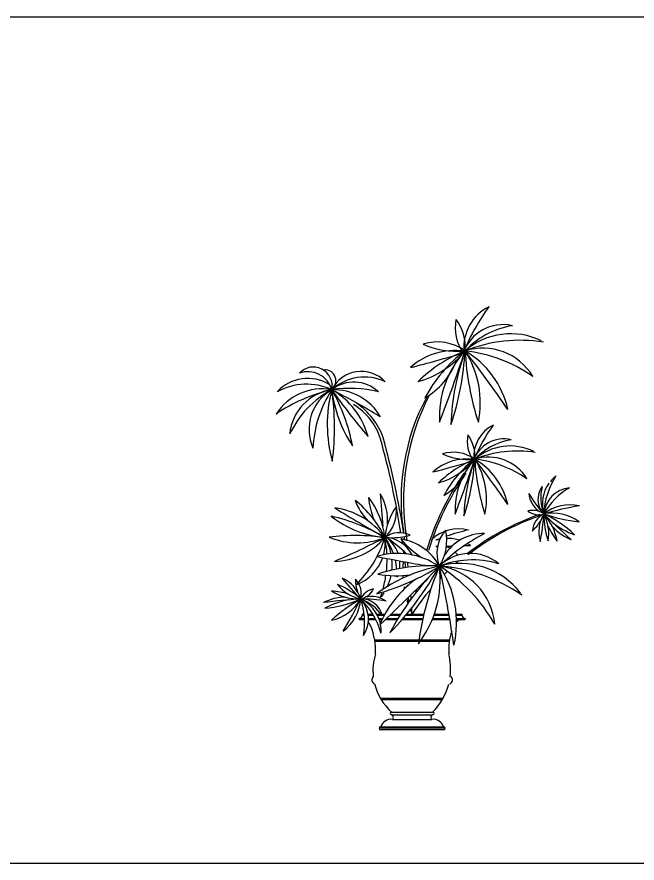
# Model space of a CAD drawing. Header units: millimetres. Extents: x 12377 to 30673, y 89761 to 101952.
# Drawn here: x 17114 to 18407, y 97844 to 99607 of the extents above; entities that cross this region are included whole.
import ezdxf

# ---------------------------------------------------------------- set-up
doc = ezdxf.new("R2010")
doc.units = ezdxf.units.MM
doc.layers.add('www.cad-blocks.net', color=7, linetype='Continuous')

# ---------------------------------------------------------------- blocks, each defined once
blk = doc.blocks.new('A$C3FC84536')
for p, q in [((173.6, 231.4), (184.3, 231.4)), ((173.6, 229.5), (184.4, 229.5)), ((180, 240.5), (183.6, 240.5)), ((180.2, 238.5), (183.8, 238.5)), ((191.9, 240.5), (201.7, 240.5)), ((192.2, 238.5), (202.9, 238.5)), ((192.7, 231.4), (206.9, 231.4)), ((192.7, 229.5), (207.8, 229.5)), ((210.2, 240.5), (218.8, 240.5)), ((211.3, 238.5), (220.2, 238.5)), ((214.5, 231.4), (222.1, 231.4)), ((215.2, 229.5), (221.1, 229.5)), ((220.4, 240.5), (226.8, 240.5)), ((220.9, 238.5), (225.8, 238.5)), ((228.2, 229.5), (253, 229.5)), ((230.3, 231.4), (254.2, 231.4)), ((237.8, 238.5), (258.6, 238.5)), ((239.8, 240.5), (259.8, 240.5)), ((263.1, 229.5), (305.5, 229.5)), ((264.8, 231.4), (305.9, 231.4)), ((270.8, 238.5), (307.6, 238.5)), ((272.5, 240.5), (308, 240.5)), ((325.7, 229.5), (362.1, 229.5)), ((326.5, 231.4), (361.8, 231.4)), ((329.2, 238.5), (360.6, 238.5)), ((329.9, 240.5), (360.2, 240.5)), ((375.6, 240.5), (387.2, 240.5)), ((375.8, 238.5), (387, 238.5)), ((376.2, 231.4), (393.7, 231.4)), ((376.3, 229.5), (383.8, 229.5)), ((383.8, 229.5), (393.7, 229.5)), ((205.6, 186.8), (361.7, 186.8)), ((206.3, 184.4), (360.9, 184.4)), ((217.4, 65.2), (348, 65.2)), ((218.9, 62.8), (346.7, 62.8)), ((240.2, 36.5), (326.4, 36.5)), ((240.8, 30.9), (326.5, 30.9)), ((242.5, 21), (324.8, 21)), ((214.9, 3.7), (352.4, 3.7)), ((215.7, 5.3), (351.6, 5.3)), ((215.6, 0), (351.7, 0))]:
    blk.add_line(p, q)
for points in [[(362.8, 109.8, 0.095799), (359.9, 157.9, 0.095799)], [(326.2, 31, 1.17062), (326.4, 36.5, 0.134662), (359.8, 94.7, 0.134662)]]:
    blk.add_lwpolyline(points, format="xyb")
for centre, radius, start, end in [((485.9, 796.4), 94.6, 116.3434, 184.9429), ((809.6, 614.3), 452.8, 143.875, 157.358), ((461.6, 837.2), 88.3, 168.5114, 216.2404), ((302.5, 798.3), 92, 354.1999, 37.8693), ((473, 756.4), 87.4, 76.9068, 160.8892), ((519, 673.2), 170.4, 98.8223, 138.9737), ((489.4, 679.7), 145.1, 63.7285, 131.3245), ((336, 708.6), 99.2, 54.1973, 107.3956), ((377.6, 963.2), 175.1, 245.963, 274.5586), ((508.7, 502), 309.1, 80.889, 111.7839), ((431.1, 673.5), 121.3, 30.9183, 107.7812), ((372.5, 651.6), 138.3, 82.0088, 132.0369), ((-275.9, 2970.3), 2284.6, 284.0803, 286.9578), ((245.3, 910.5), 192, 285.2829, 320.7617), ((513.4, 498), 314.6, 112.3052, 133.7393), ((567.8, 556), 290.7, 126.7185, 152.3514), ((542.7, 651.9), 202.3, 137.3111, 183.2295), ((-2883.8, 1880.7), 3454.8, 338.9612, 341.5793), ((863.4, 619.3), 499.1, 160.1217, 178.1562), ((-187, 820.9), 581.9, 341.4132, 356.8647), ((225.7, 680.8), 200.1, 348.358, 32.7302), ((962, 817.9), 568.7, 182.9087, 198.1795), ((298.1, 625.3), 189.8, 12.6248, 59.6526), ((358.9, 482.1), 308.9, 55.2171, 83.4824), ((-1486.4, -677.8), 2384.8, 34.3192, 37.9581), ((231.3, 824.5), 155.2, 300.6169, 337.9687), ((77.7, 716.3), 39.2, 348.1454, 137.9612), ((66.2, 693.8), 51.9, 16.2187, 109.8878), ((101.7, 726.5), 23.2, 308.2287, 92.5549), ((177.5, 677.7), 68.6, 43.3952, 153.5334), ((66.1, 645.5), 86.2, 58.3889, 137.6839), ((184.3, 632.1), 102.3, 65.0857, 131.8429), ((161.9, 649.8), 74.3, 46.3528, 128.0664), ((96.7, 594.6), 115.4, 80.3577, 146.9891), ((198.1, 363.2), 354.7, 103.3831, 123.9637), ((63.8, 594.9), 124.8, 65.2708, 119.4972), ((214.1, 527.5), 205.7, 118.4643, 154.5037), ((131.1, 606.3), 103.1, 98.366, 174.602), ((164.6, 625.5), 96, 120.4095, 204.0335), ((319.2, 575.9), 242.5, 146.9182, 177.5248), ((387.8, 635.9), 281.2, 165.0828, 195.8274), ((152.7, 461.8), 249.2, 75.9616, 98.4575), ((-403.7, 629.6), 525.6, 352.3021, 8.6081), ((118.5, 593), 115.3, 30.4805, 91.2242), ((-626.9, -737.4), 1625.4, 58.7829, 62.801), ((1053.3, 1357.8), 1140.3, 214.7214, 220.9189), ((380.1, 739.3), 265.8, 186.6978, 213.83), ((-203.3, 523.9), 368.7, 10.5281, 29.9997), ((37.3, 569.1), 159.9, 15.149, 60.4914), ((714.3, 479.5), 453.8, 151.9099, 188.9547), ((744.7, 476.4), 479, 152.5995, 189.8855), ((96.6, 568.3), 126.7, 17.3598, 59.0989), ((85.1, 558.6), 146.8, 19.9582, 55.774), ((484.9, 569), 72.8, 116.3434, 184.9429), ((734, 428.9), 348.3, 143.875, 157.358), ((-1464.5, 137.1), 1746.2, 8.9791, 15.5791), ((-1459.8, 143), 1746.2, 8.7551, 15.4685), ((466.3, 600.4), 67.9, 168.5114, 216.2404), ((343.9, 570.5), 70.7, 354.1999, 37.8693), ((475.1, 538.3), 67.3, 76.9068, 160.8892), ((510.4, 474.2), 131.1, 98.8223, 138.9737), ((487.7, 479.3), 111.6, 63.7285, 131.3245), ((369.6, 501.5), 76.3, 54.1973, 107.3956), ((401.7, 697.3), 134.7, 245.963, 274.5586), ((502.5, 342.6), 237.8, 80.889, 111.7839), ((442.8, 474.5), 93.3, 30.9183, 107.7812), ((397.7, 457.6), 106.4, 82.0088, 132.0369), ((-101.1, 2241.3), 1757.4, 284.0803, 286.9578), ((299.9, 656.8), 147.7, 285.2829, 320.7617), ((506.1, 339.4), 242, 112.3052, 133.7393), ((548, 384.1), 223.6, 126.7185, 152.3514), ((528.7, 457.8), 155.6, 137.3111, 183.2295), ((-2107.1, 1403.1), 2657.5, 338.9612, 341.5793), ((-32.7, 587.8), 447.6, 341.4132, 356.8647), ((775.3, 432.8), 383.9, 160.1217, 178.1562), ((340.5, 437.4), 146, 12.6248, 59.6526), ((387.3, 327.3), 237.6, 55.2171, 83.4824), ((-1032.2, -565), 1834.5, 34.3192, 37.9581), ((851.2, 585.6), 437.5, 182.9087, 198.1795), ((284.8, 480.1), 153.9, 348.358, 32.7302), ((878.1, 200), 590.5, 145.5318, 162.9489), ((882.4, 200), 590.5, 145.5318, 162.9489), ((289.1, 590.6), 119.4, 300.6169, 337.9687), ((630.2, 470.6), 75.1, 145.0877, 196.5212), ((713.4, 443.7), 155.2, 146.7804, 177.9094), ((629.6, 472.9), 72.3, 129.5612, 143.0619), ((589.4, 479.9), 43.6, 142.7395, 224.4755), ((643.3, 483.1), 91.6, 165.3932, 201.7123), ((618.5, 443.8), 60.5, 96.7568, 174.7938), ((686, 378.2), 146.2, 120.6705, 150.8801), ((25.7, 302.6), 223.6, 25.8575, 51.4903), ((277.3, 517.9), 119.4, 199.7559, 224.3121), ((55.8, 379), 172.5, 7.033, 37.2897), ((340, 494.8), 147.5, 184.3931, 202.9558), ((1971.9, 590.1), 1757.4, 183.2193, 185.4408), ((126.2, 436.3), 106.4, 355.1133, 31.1759), ((722.5, 603.8), 225.4, 209.7038, 223.2479), ((578.1, 497.1), 51.7, 185.5321, 235.792), ((1526.7, 2718.1), 2657.5, 238.1002, 240.7183), ((101.7, 307.7), 155.6, 36.4501, 82.3684), ((174.6, 455.6), 76.3, 313.3362, 6.5346), ((358.7, 388.4), 132.3, 144.9726, 174.8982), ((726.5, -114.1), 587.9, 99.2221, 106.629), ((613.3, 378.9), 89.4, 77.7636, 127.9896), ((30.7, 70.1), 383.9, 59.2607, 77.2952), ((244.2, 606.1), 206.7, 231.3555, 265.2003), ((717.2, -40.6), 516.7, 108.9791, 127.9859), ((718.1, -43.2), 516.7, 108.9791, 127.9859), ((535.2, 417.6), 39.2, 53.9331, 105.5726), ((547.2, 484.1), 36.5, 231.8351, 287.6707), ((576.2, 411.9), 41.5, 115.603, 176.743), ((615.6, 412.7), 68, 147.3917, 198.0421), ((150.9, 472.1), 408, 348.6267, 356.8072), ((709.6, 488.1), 156.3, 194.3184, 194.4266), ((653.7, 494.3), 105.5, 205.1145, 205.2553), ((1463.2, 1359.2), 1283.3, 225.1463, 228.6329), ((478.4, 375.1), 108.9, 9.1699, 42.9888), ((481, 407.7), 87.6, 350.2859, 28.395), ((723.6, 447.6), 165.5, 179.3908, 199.2901), ((576.6, 359.3), 91.8, 53.2189, 101.5736), ((459.2, 234.8), 236.3, 46.3653, 65.2138), ((676.9, 805.5), 375.4, 251.5837, 263.0763), ((475.9, 478.7), 87.3, 311.7957, 329.3796), ((709.6, 488.1), 156.3, 204.3261, 217.7146), ((672.5, 548.9), 151.6, 230.3957, 250.642), ((256.9, 360.6), 49.6, 63.1532, 127.194), ((380.8, 334.8), 83.4, 76.1264, 133.2452), ((406.7, 367.6), 71.5, 138.2659, 202.3068), ((253.8, 393.8), 101.9, 328.4517, 12.121), ((607.6, 69.8), 380.2, 117.0491, 134.6139), ((433.4, 311.1), 97.4, 89.2361, 148.1346), ((497, -4.3), 431, 102.8903, 109.1935), ((653.7, 494.3), 105.5, 223.149, 248.5469), ((166.4, -33.2), 437.5, 82.0477, 97.3185), ((169.6, 543), 153.9, 247.497, 291.8692), ((-608.7, 2033.3), 1834.5, 293.4582, 297.0971), ((117.1, 496.3), 146, 271.7637, 318.7916), ((0.2, 471.1), 237.6, 314.3561, 342.6214), ((134.3, 388.9), 93.3, 344.6698, 6.9201), ((190.8, 345.2), 67.3, 18.8729, 60.0282), ((121.3, 322.5), 131.1, 19.6966, 38.1127), ((130.5, 343.9), 111.6, 11.6214, 30.4635), ((126.2, 436.3), 106.4, 341.1477, 341.5885), ((34.7, 111.5), 348.3, 46.8623, 56.497), ((224.9, 334.8), 65.4, 26.4079, 88.2209), ((-6.5, 355.1), 237.8, 2.4726, 10.9229), ((238.9, 559.6), 160, 270.0569, 284.6413), ((244, 288.1), 109.9, 28.449, 81.6473), ((408.1, 522.1), 194, 220.2148, 237.7986), ((-1464.5, 137.1), 1746.2, 8.2382, 8.616), ((-1459.8, 143), 1746.2, 8.3079, 8.4654), ((497, -4.3), 431, 110.922, 112.3386), ((358.1, 314.6), 83.6, 100.9095, 107.3799), ((358.1, 314.6), 83.6, 72.5291, 91.7439), ((-1464.5, 137.1), 1746.2, 7.5429, 7.7334), ((488.3, 332), 224.2, 170.1038, 171.2098), ((-1459.8, 143), 1746.2, 7.8596, 8.017), ((488.3, 332), 224.2, 166.2533, 167.1187), ((342.5, 338.6), 44.1, 97.1084, 102.2832), ((282.5, 3678.6), 3297.3, 270.8797, 270.945), ((342.5, 338.6), 44.1, 63.7005, 73.7946), ((282.5, 3678.6), 3297.3, 271.2592, 271.4616), ((282.5, 3678.6), 3297.3, 271.9115, 272.1327), ((358.1, 314.6), 83.6, 55.6706, 60.6695), ((134.3, 388.9), 93.3, 290.0573, 340.8378), ((253, 213.7), 153.2, 56.2605, 106.2887), ((721.8, 2839.1), 2530.6, 258.332, 260.7927), ((-6.5, 355.1), 237.8, 353.7795, 0.3403), ((130.5, 343.9), 111.6, 354.0101, 5.4419), ((121.3, 322.5), 131.1, 5.213, 13.4877), ((-1459.8, 143), 1746.2, 7.3273, 7.3488), ((409.5, 164.7), 188.8, 73.074, 113.2255), ((405.2, 274.5), 92.4, 50.0839, 134.4079), ((342.5, 338.6), 44.1, 34.4168, 45.1887), ((401.9, 24.3), 322, 100.9702, 126.6031), ((70.9, 775.2), 511.6, 285.759, 301.8144), ((319.7, -7.4), 348.5, 86.5569, 107.9911), ((-2404.3, 3006.9), 3826.8, 313.213, 315.8311), ((-223.8, 651.8), 644.5, 315.665, 331.1164), ((727.2, -54.7), 552.8, 134.3735, 152.4079), ((190.8, 345.2), 67.3, 351.7264, 5.3128), ((488.3, 332), 224.2, 175.3845, 178.8254), ((-1464.5, 137.1), 1746.2, 6.5914, 6.9824), ((-1459.8, 143), 1746.2, 6.4199, 6.7536), ((120.6, 313.5), 221.7, 322.6097, 6.9819), ((921.2, 95.9), 630, 157.1605, 172.4312), ((1032.7, 141), 755.6, 164.4885, 164.6752), ((383.2, 185.5), 160.7, 37.9802, 105.5762), ((166.1, 223.2), 210.2, 346.8765, 33.9043), ((-2241.3, -218.2), 2641.7, 8.571, 12.2099), ((322, 207.3), 134.4, 5.1701, 82.0329), ((157.9, 51.1), 342.2, 29.4688, 57.7341), ((316.9, -1.1), 342.4, 55.1407, 86.0356), ((717.2, -40.6), 516.7, 132.9088, 133.3026), ((717.2, -40.6), 516.7, 130.679, 131.5663), ((250.7, 533.2), 212.7, 259.5346, 278.0851), ((-6.5, 355.1), 237.8, 344.5851, 351.9137), ((130.5, 343.9), 111.6, 335.7895, 348.0708), ((190.8, 345.2), 67.3, 336.0458, 338.5196), ((121.3, 322.5), 131.1, 357.9612, 359.1276), ((488.3, 332), 224.2, 182.8351, 184.1901), ((-1464.5, 137.1), 1746.2, 5.9807, 6.064), ((-1459.8, 143), 1746.2, 5.8582, 5.8885), ((717.2, -40.6), 516.7, 136.027, 136.5228), ((717.2, -40.6), 516.7, 134.2317, 135.165), ((196, 357.4), 87.6, 218.9149, 257.0239), ((65.6, 149), 165.5, 48.0198, 67.919), ((462.5, 562.6), 408, 217.2556, 225.4361), ((110.8, 253.1), 68, 16.0206, 66.6711), ((128.6, 280.7), 49.4, 30.766, 41.8573), ((252.7, 314.3), 87.3, 180.4247, 198.0086), ((136.2, 283.2), 41.5, 344.232, 29.5438), ((423, 132), 224.1, 125.8287, 157.4812), ((-1464.5, 137.1), 1746.2, 5.3369, 5.3938), ((-1459.8, 143), 1746.2, 5.2812, 5.2878), ((173.3, 380.9), 108.9, 237.7988, 271.6177), ((105.3, 132.7), 156.3, 72.9551, 86.3436), ((167.7, 310.2), 39.2, 282.5621, 334.2016), ((209.6, 257.2), 36.5, 100.464, 156.2997), ((-6.5, 355.1), 237.8, 340.0279, 342.6202), ((130.5, 343.9), 111.6, 322.8675, 328.0826), ((488.3, 332), 224.2, 188.7931, 189.9244), ((717.2, -40.6), 516.7, 139.7274, 147.0409), ((1032.7, 141), 755.6, 168.5116, 169.0371), ((146.8, 170.6), 105.5, 91.7779, 117.1759), ((260.8, -1008.5), 1283.3, 93.7753, 97.2619), ((80.7, 488), 236.3, 274.9942, 293.8428), ((175.4, 120.4), 151.6, 99.0247, 119.2709), ((96.5, 317.6), 91.8, 281.8478, 330.2025), ((365.1, -52.5), 375.4, 120.2126, 131.7053), ((-357.8, 518.1), 587.9, 327.851, 335.2579), ((86.9, 277.2), 89.4, 306.3925, 356.6186), ((105.3, 132.7), 156.3, 62.9473, 63.0556), ((146.8, 170.6), 105.5, 73.7434, 73.8842), ((145.3, 185.7), 91.6, 34.0222, 70.3413), ((183.6, 46.6), 225.4, 78.3328, 91.8769), ((144.6, 203.9), 75.1, 13.7167, 65.1502), ((178.5, 228.4), 43.6, 11.3685, 93.1045), ((69.4, 159.2), 155.2, 15.4093, 46.5383), ((38.4, 223.1), 146.2, 349.2995, 19.5091), ((132.2, 230.3), 60.5, 325.3857, 43.4228), ((198.9, 225.5), 51.7, 54.161, 104.4209), ((488.3, 332), 224.2, 195.5576, 197.884), ((-1464.5, 137.1), 1746.2, 4.2311, 4.5507), ((-1459.8, 143), 1746.2, 4.25, 4.5122), ((488.3, 332), 224.2, 201.5979, 204.1034), ((-1459.8, 143), 1746.2, 3.1996, 3.6226), ((173.6, 230.5), 0.943, 90, 270), ((171.1, 240.4), 9.38, 285.1811, 348.0681), ((180.3, 239.5), 0.999, 105.7937, 266.9162), ((173.3, 205.7), 25.9, 64.5195, 67.3037), ((394, 205.7), 25.9, 113.1505, 132.9665), ((387, 239.5), 0.999, 273.0838, 74.2063), ((396.2, 240.4), 9.38, 191.9319, 254.8189), ((393.7, 230.5), 0.943, 270, 90), ((173.3, 205.7), 25.9, 21.2968, 42.6748), ((75.9, 164.5), 131.6, 357.0892, 22.6065), ((147.1, 205.1), 72.3, 358.1902, 11.6908), ((491.4, 164.5), 131.6, 161.9861, 182.9108), ((317.3, 122.9), 115.4, 162.3563, 186.2641), ((208.3, 103.7), 8.75, 130.6145, 249.3941), ((359, 103.7), 8.75, 290.6059, 49.3855), ((317.3, 122.9), 115.4, 193.7444, 228.4993), ((240.6, 33.8), 2.78, 83.3605, 281.3383), ((239.3, -0.3), 21.6, 81.5473, 164.9369), ((238.7, 25.5), 5.81, 309.8027, 75.2971), ((328.5, 25.5), 5.81, 104.7029, 230.1973), ((328, -0.3), 21.6, 15.0631, 98.4527), ((219.2, 2.6), 4.43, 142.0108, 215.7347), ((348.1, 2.6), 4.43, 324.2653, 37.9892)]:
    blk.add_arc(centre, radius, start, end)
blk = doc.blocks.new('FORMAT')
at = {"layer": 'www.cad-blocks.net', "color": 155, "true_color": 0x546d8e}
for p, q in [((13495.8, 99606.8), (30672.7, 99606.8)), ((13495.8, 97843.5), (30672.7, 97843.5))]:
    blk.add_line(p, q, dxfattribs=at)

msp = doc.modelspace()

# ---------------------------------------------------------------- block references
msp.add_blockref('A$C3FC84536', (17654.3, 98121.8))
at = {"layer": 'www.cad-blocks.net'}
msp.add_blockref('FORMAT', (0, 0), dxfattribs=at)

doc.saveas('drawing.dxf')
